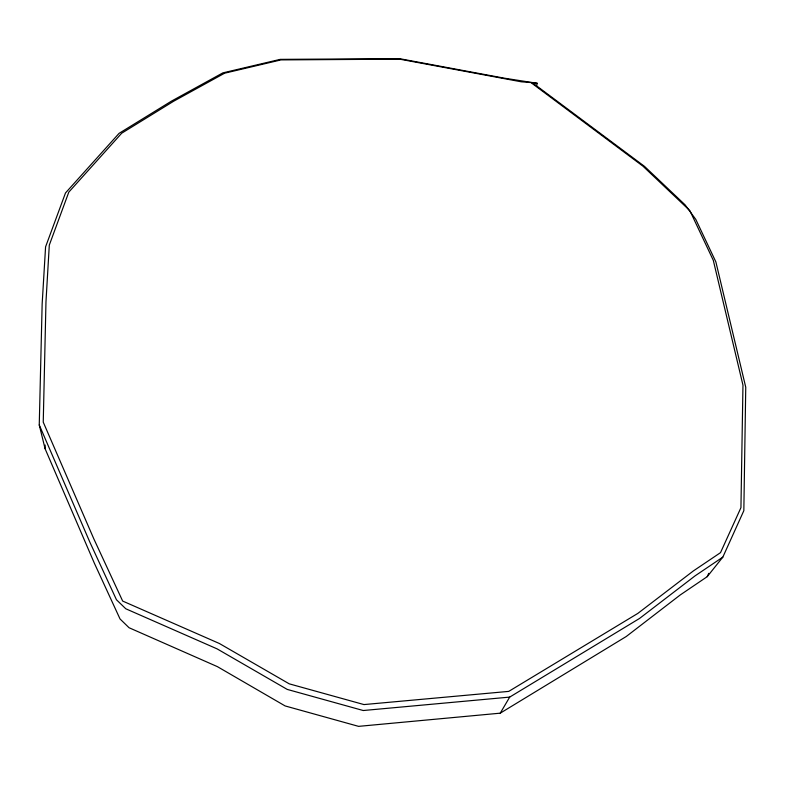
<?xml version="1.0" encoding="UTF-8"?>
<svg xmlns="http://www.w3.org/2000/svg" width="785" height="785" viewBox="0 0 785 785"><rect width="100%" height="100%" fill="white"/><g stroke="black" fill="none" stroke-linecap="round" stroke-linejoin="round"><path stroke-width="1.18" d="M531.671 83.112L642.954 166.175L689.887 210.674L713.3 260.326L742.963 385.17L740.942 507.65L720.512 552.65L693.41 570.901L637.842 613.399L508.749 691.389L363.975 704.577L289.253 683.843L219.349 643.484L122.666 601.065L93.827 538.863L43.244 422.144L45.972 301.813L49.298 245.106L68.815 192.109L121.695 133.214L173.642 101.236L224.598 73.211L281.03 59.905L399.673 59.169L521.24 81.797L532.367 82.69L644.495 166.361L685.119 204.875L695.785 219.388L715.871 261.905L745.75 387.25L743.837 510.672L722.828 557.124L707.226 576.661L680.232 594.961L626.234 636.517L500.241 713.172L358.588 726.361L285.112 705.931L217.376 666.632L129.064 627.735L120.036 618.963L94.298 563.071L45.069 448.686L45.147 445.026M45.069 448.686L39.25 424.94L42.154 303.972L45.579 246.853L65.489 192.963L119.075 133.352L171.454 101.137L222.862 72.877L280.196 59.366L399.418 58.639L504.598 78.215L537.264 83.308L536.587 85.663M707.226 576.661L708.737 573.344M500.241 713.172L509.701 697.1L639.559 618.443L695.078 575.856L722.828 557.124M509.701 697.1L363.249 710.523L287.222 689.407L217.131 648.891L125.796 608.777L116.465 599.76L89.922 542.307L39.25 424.94M532.367 82.69L537.264 83.308"/></g></svg>
